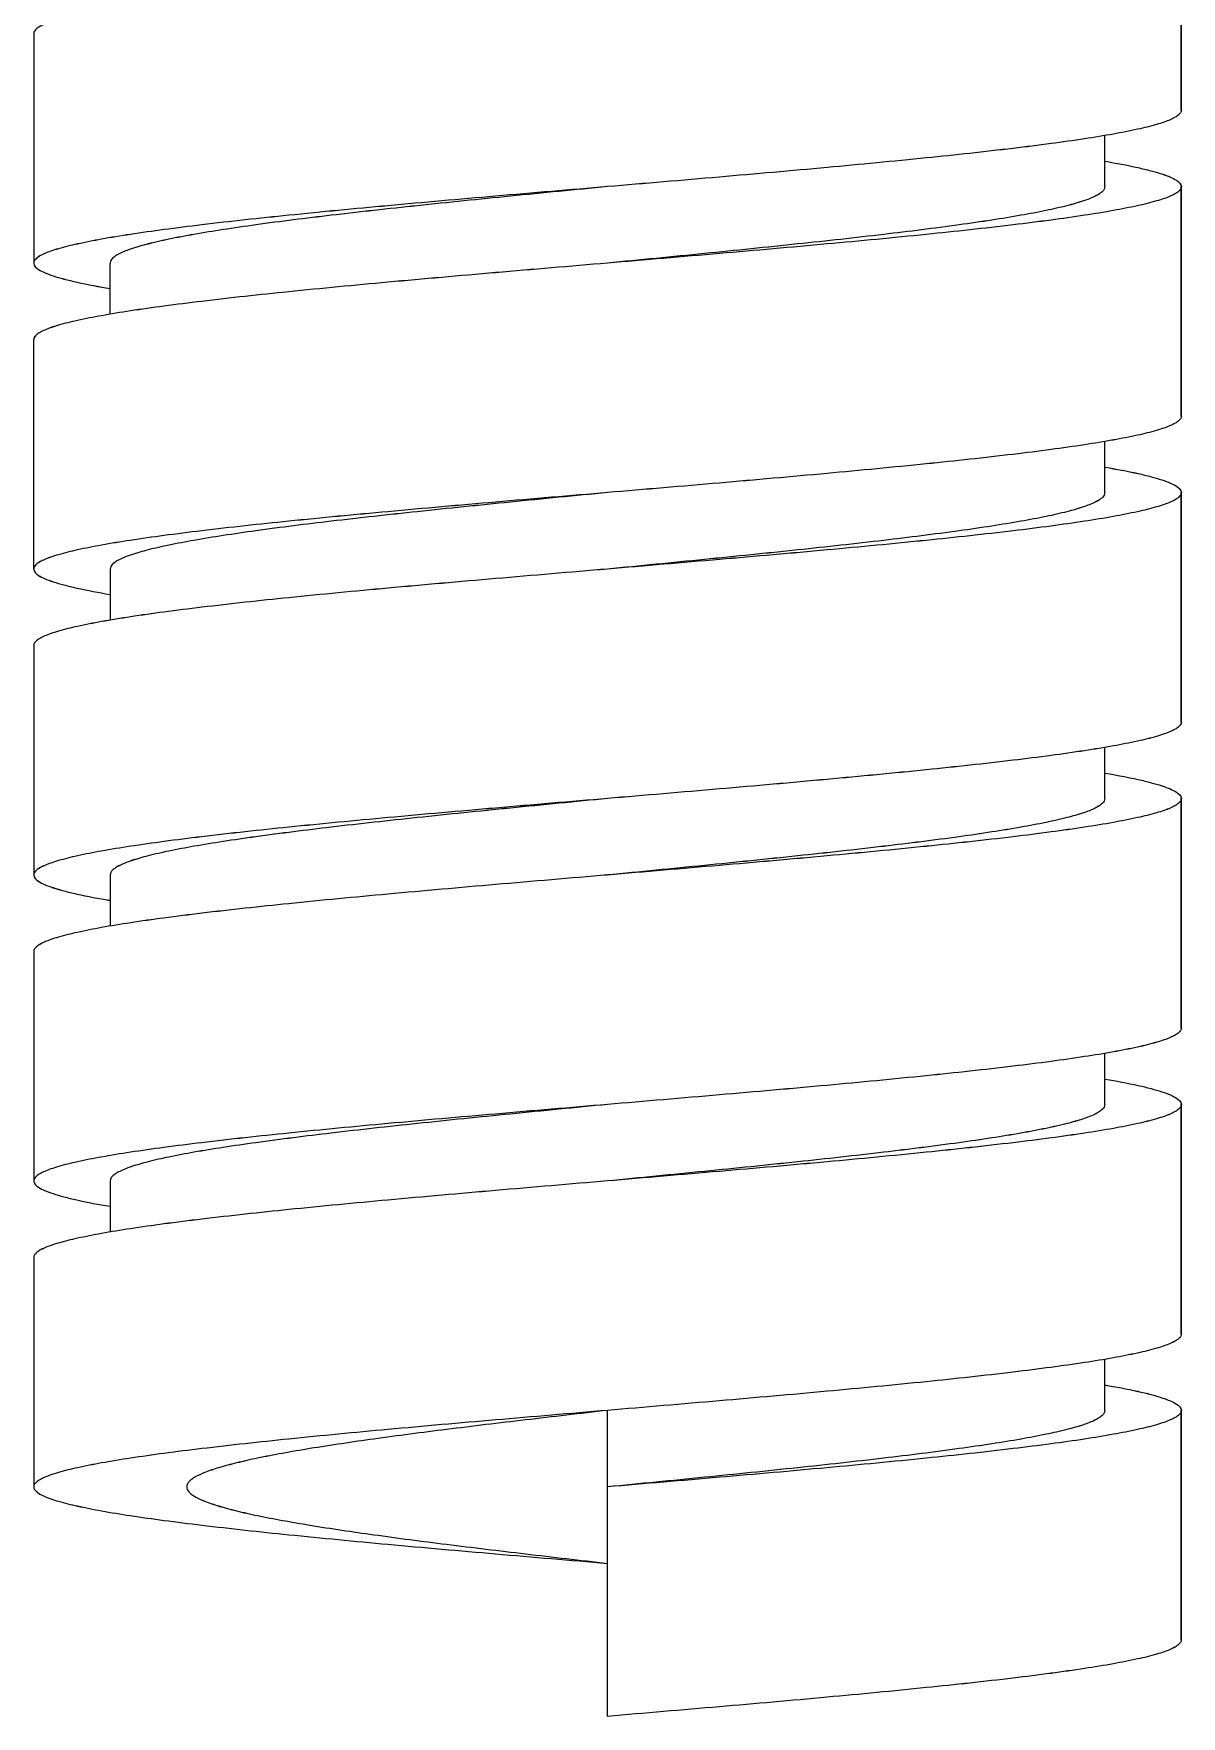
# Model space of a CAD drawing. Header units: millimetres. Extents: x 1236 to 1656, y -100 to 494.
# Drawn here: x 1563.463 to 1566.463, y 122.88 to 127.281 of the extents above; entities that cross this region are included whole.
import ezdxf

# ---------------------------------------------------------------- set-up
doc = ezdxf.new("R2010")
doc.units = ezdxf.units.MM
doc.header["$LTSCALE"] = 0.1

msp = doc.modelspace()

# ---------------------------------------------------------------- linework, layer by layer
for p, q in [((1566.4628, 127.0805), (1566.4628, 127.6805)), ((1566.4629, 127.0805), (1566.4629, 127.6805)), ((1563.4628, 127.2805), (1563.4628, 126.6805)), ((1563.4628, 127.2805), (1563.4628, 126.6804)), ((1566.2628, 126.8805), (1566.2628, 127.0142)), ((1566.2629, 126.8805), (1566.2629, 127.0142)), ((1566.4628, 126.2804), (1566.4628, 126.8805)), ((1566.4629, 126.2805), (1566.4629, 126.8805)), ((1563.6628, 126.5468), (1563.6628, 126.6805)), ((1563.6628, 126.5468), (1563.6628, 126.6804)), ((1563.4628, 125.8805), (1563.4628, 126.4805)), ((1563.4628, 125.8804), (1563.4628, 126.4804)), ((1566.2628, 126.0804), (1566.2628, 126.2141)), ((1566.2629, 126.0805), (1566.2629, 126.2142)), ((1566.4628, 125.4804), (1566.4628, 126.0804)), ((1566.4629, 125.4805), (1566.4629, 126.0805)), ((1563.6628, 125.8805), (1563.6628, 125.7469)), ((1563.6628, 125.8804), (1563.6628, 125.7469)), ((1563.4628, 125.6805), (1563.4628, 125.0805)), ((1563.4628, 125.6804), (1563.4628, 125.0804)), ((1566.2628, 125.2804), (1566.2628, 125.414)), ((1566.2629, 125.2805), (1566.2629, 125.414)), ((1566.4628, 124.6804), (1566.4628, 125.2804)), ((1566.4629, 124.6804), (1566.4629, 125.2805)), ((1563.6628, 125.0805), (1563.6628, 124.9469)), ((1563.6628, 125.0804), (1563.6628, 124.9468)), ((1563.4628, 124.8804), (1563.4628, 124.2804)), ((1563.4628, 124.8804), (1563.4628, 124.2804)), ((1566.2628, 124.4804), (1566.2628, 124.614)), ((1566.2629, 124.4804), (1566.2629, 124.614)), ((1566.4628, 123.8804), (1566.4628, 124.4804)), ((1566.4629, 123.8804), (1566.4629, 124.4804)), ((1563.6628, 124.2804), (1563.6628, 124.1467)), ((1563.6628, 124.2804), (1563.6628, 124.1467)), ((1563.4628, 124.0804), (1563.4628, 123.4804)), ((1563.4628, 124.0804), (1563.4628, 123.4804)), ((1566.2628, 123.6804), (1566.2628, 123.8141)), ((1566.2629, 123.6804), (1566.2629, 123.8141)), ((1564.9628, 122.8804), (1564.9628, 123.6804)), ((1564.9628, 122.8804), (1564.9628, 123.6804)), ((1566.4628, 123.0804), (1566.4628, 123.6804)), ((1566.4629, 123.0804), (1566.4629, 123.6804))]:
    msp.add_line(p, q)
for points, knots in [([(1564.9628, 127.4805), (1564.8653, 127.4722), (1564.6739, 127.4559), (1564.396, 127.4315), (1564.14, 127.407), (1563.9448, 127.386), (1563.8069, 127.3687), (1563.7194, 127.3563), (1563.644, 127.3441), (1563.5811, 127.3318), (1563.5371, 127.3211), (1563.5087, 127.3122), (1563.4925, 127.3061), (1563.4797, 127.2999), (1563.4689, 127.2929), (1563.4628, 127.2853), (1563.4628, 127.2805)], [0, 0, 0, 0, 0.192844, 0.378332, 0.549397, 0.699544, 0.764971, 0.823127, 0.873492, 0.915622, 0.949204, 0.962733, 0.974091, 0.98332, 0.990522, 1, 1, 1, 1]), ([(1566.4629, 127.0805), (1566.4629, 127.0757), (1566.4568, 127.068), (1566.4459, 127.0611), (1566.4331, 127.0548), (1566.4169, 127.0487), (1566.3886, 127.0398), (1566.3445, 127.0291), (1566.2817, 127.0169), (1566.2062, 127.0046), (1566.1188, 126.9923), (1565.9809, 126.975), (1565.7857, 126.9539), (1565.5296, 126.9295), (1565.2518, 126.905), (1565.0604, 126.8888), (1564.9628, 126.8805)], [0, 0, 0, 0, 0.009478, 0.01668, 0.025909, 0.037267, 0.050796, 0.084378, 0.126508, 0.176873, 0.235029, 0.300456, 0.450603, 0.621668, 0.807156, 1, 1, 1, 1]), ([(1566.4628, 127.0805), (1566.4628, 127.0756), (1566.4567, 127.068), (1566.4459, 127.061), (1566.4331, 127.0548), (1566.4169, 127.0487), (1566.3886, 127.0398), (1566.3445, 127.0291), (1566.2817, 127.0169), (1566.2062, 127.0046), (1566.1187, 126.9922), (1565.9808, 126.9749), (1565.7857, 126.9539), (1565.5296, 126.9295), (1565.2517, 126.905), (1565.0604, 126.8887), (1564.9628, 126.8805)], [0, 0, 0, 0, 0.009478, 0.01668, 0.025909, 0.037267, 0.050796, 0.084378, 0.126508, 0.176873, 0.235029, 0.300456, 0.450603, 0.621668, 0.807156, 1, 1, 1, 1]), ([(1566.2634, 126.9469), (1566.2922, 126.942), (1566.3326, 126.9345), (1566.3821, 126.9227), (1566.4103, 126.9146), (1566.4329, 126.9064), (1566.4508, 126.8977), (1566.4629, 126.8875), (1566.4629, 126.8805)], [0, 0, 0, 0, 0.408087, 0.572348, 0.709434, 0.819349, 0.902665, 1, 1, 1, 1]), ([(1566.2634, 126.9469), (1566.2922, 126.942), (1566.3325, 126.9345), (1566.382, 126.9227), (1566.4103, 126.9146), (1566.4328, 126.9063), (1566.4508, 126.8977), (1566.4628, 126.8874), (1566.4628, 126.8805)], [0, 0, 0, 0, 0.408087, 0.572348, 0.709434, 0.819349, 0.902665, 1, 1, 1, 1]), ([(1564.9628, 126.8805), (1564.8653, 126.8722), (1564.6739, 126.856), (1564.3961, 126.8315), (1564.14, 126.8071), (1563.9448, 126.786), (1563.8069, 126.7687), (1563.7195, 126.7564), (1563.644, 126.7441), (1563.5811, 126.7318), (1563.5371, 126.7212), (1563.5087, 126.7123), (1563.4926, 126.7062), (1563.4798, 126.6999), (1563.4689, 126.693), (1563.4628, 126.6853), (1563.4628, 126.6805)], [0, 0, 0, 0, 0.192844, 0.378332, 0.549397, 0.699544, 0.764971, 0.823127, 0.873492, 0.915622, 0.949204, 0.962733, 0.974091, 0.98332, 0.990522, 1, 1, 1, 1]), ([(1564.9628, 126.8805), (1564.8653, 126.8722), (1564.6739, 126.8559), (1564.396, 126.8314), (1564.14, 126.807), (1563.9448, 126.786), (1563.8069, 126.7687), (1563.7194, 126.7563), (1563.644, 126.744), (1563.5811, 126.7318), (1563.5371, 126.7211), (1563.5087, 126.7122), (1563.4925, 126.7061), (1563.4797, 126.6999), (1563.4689, 126.6929), (1563.4628, 126.6853), (1563.4628, 126.6804)], [0, 0, 0, 0, 0.192844, 0.378332, 0.549397, 0.699544, 0.764971, 0.823127, 0.873492, 0.915622, 0.949204, 0.962733, 0.974091, 0.98332, 0.990522, 1, 1, 1, 1]), ([(1564.9628, 126.8805), (1564.8783, 126.8722), (1564.7124, 126.856), (1564.4716, 126.8315), (1564.2497, 126.8071), (1564.0805, 126.786), (1563.961, 126.7687), (1563.8852, 126.7564), (1563.8198, 126.7441), (1563.7653, 126.7319), (1563.7222, 126.7197), (1563.6938, 126.7091), (1563.6774, 126.6999), (1563.6678, 126.6927), (1563.6628, 126.6851), (1563.6628, 126.6805)], [0, 0, 0, 0, 0.192224, 0.377134, 0.547705, 0.697487, 0.762792, 0.820887, 0.871246, 0.913457, 0.947216, 0.97243, 0.981912, 0.989458, 1, 1, 1, 1]), ([(1564.9628, 126.8805), (1564.8783, 126.8722), (1564.7124, 126.8559), (1564.4716, 126.8314), (1564.2496, 126.807), (1564.0805, 126.786), (1563.961, 126.7687), (1563.8852, 126.7563), (1563.8197, 126.744), (1563.7652, 126.7318), (1563.7222, 126.7197), (1563.6938, 126.709), (1563.6774, 126.6998), (1563.6678, 126.6927), (1563.6628, 126.6851), (1563.6628, 126.6804)], [0, 0, 0, 0, 0.192224, 0.377134, 0.547705, 0.697487, 0.762792, 0.820887, 0.871246, 0.913457, 0.947216, 0.97243, 0.981912, 0.989458, 1, 1, 1, 1]), ([(1566.2629, 126.8805), (1566.2629, 126.8758), (1566.2579, 126.8683), (1566.2482, 126.8611), (1566.2319, 126.8519), (1566.2035, 126.8413), (1566.1604, 126.8291), (1566.1059, 126.8169), (1566.0405, 126.8046), (1565.9647, 126.7923), (1565.8452, 126.775), (1565.676, 126.7539), (1565.4541, 126.7295), (1565.2133, 126.705), (1565.0474, 126.6888), (1564.9628, 126.6805)], [0, 0, 0, 0, 0.010543, 0.01809, 0.027574, 0.052782, 0.086546, 0.128752, 0.179116, 0.237206, 0.302515, 0.452296, 0.622867, 0.807776, 1, 1, 1, 1]), ([(1566.4629, 126.8805), (1566.4629, 126.8757), (1566.4568, 126.868), (1566.4459, 126.8611), (1566.4331, 126.8548), (1566.4169, 126.8487), (1566.3886, 126.8398), (1566.3445, 126.8291), (1566.2817, 126.8169), (1566.2062, 126.8046), (1566.1188, 126.7923), (1565.9809, 126.775), (1565.7857, 126.7539), (1565.5296, 126.7295), (1565.2518, 126.705), (1565.0604, 126.6888), (1564.9628, 126.6805)], [0, 0, 0, 0, 0.00948, 0.016681, 0.025907, 0.037266, 0.050798, 0.084376, 0.12651, 0.17687, 0.235031, 0.300454, 0.450603, 0.621668, 0.807156, 1, 1, 1, 1]), ([(1566.2628, 126.8805), (1566.2628, 126.8758), (1566.2579, 126.8682), (1566.2482, 126.8611), (1566.2318, 126.8519), (1566.2034, 126.8412), (1566.1604, 126.8291), (1566.1059, 126.8169), (1566.0404, 126.8046), (1565.9646, 126.7922), (1565.8451, 126.7749), (1565.676, 126.7539), (1565.454, 126.7295), (1565.2132, 126.705), (1565.0474, 126.6887), (1564.9628, 126.6804)], [0, 0, 0, 0, 0.010543, 0.01809, 0.027574, 0.052782, 0.086546, 0.128752, 0.179116, 0.237206, 0.302515, 0.452296, 0.622867, 0.807776, 1, 1, 1, 1]), ([(1566.4628, 126.8805), (1566.4628, 126.8756), (1566.4567, 126.868), (1566.4459, 126.861), (1566.4331, 126.8548), (1566.4169, 126.8487), (1566.3886, 126.8398), (1566.3445, 126.8291), (1566.2817, 126.8169), (1566.2062, 126.8046), (1566.1187, 126.7922), (1565.9808, 126.7749), (1565.7857, 126.7539), (1565.5296, 126.7295), (1565.2517, 126.705), (1565.0604, 126.6887), (1564.9628, 126.6804)], [0, 0, 0, 0, 0.00948, 0.016681, 0.025907, 0.037266, 0.050798, 0.084376, 0.12651, 0.17687, 0.235031, 0.300454, 0.450603, 0.621668, 0.807156, 1, 1, 1, 1]), ([(1563.4628, 126.6805), (1563.4628, 126.6735), (1563.4749, 126.6633), (1563.4928, 126.6546), (1563.5154, 126.6463), (1563.5437, 126.6383), (1563.5932, 126.6264), (1563.6335, 126.619), (1563.6624, 126.6141)], [0, 0, 0, 0, 0.097323, 0.180629, 0.290525, 0.427645, 0.591889, 1, 1, 1, 1]), ([(1564.9628, 126.6805), (1564.8653, 126.6722), (1564.6739, 126.656), (1564.3961, 126.6315), (1564.14, 126.6071), (1563.9448, 126.586), (1563.8069, 126.5687), (1563.7195, 126.5564), (1563.644, 126.5441), (1563.5811, 126.5318), (1563.5371, 126.5212), (1563.5087, 126.5123), (1563.4926, 126.5061), (1563.4798, 126.4999), (1563.4689, 126.493), (1563.4628, 126.4853), (1563.4628, 126.4805)], [0, 0, 0, 0, 0.192844, 0.378331, 0.549397, 0.699545, 0.76497, 0.823129, 0.873491, 0.915624, 0.949202, 0.962733, 0.974094, 0.983321, 0.990522, 1, 1, 1, 1]), ([(1563.4628, 126.6804), (1563.4628, 126.6735), (1563.4748, 126.6632), (1563.4928, 126.6546), (1563.5154, 126.6463), (1563.5436, 126.6382), (1563.5932, 126.6264), (1563.6335, 126.6189), (1563.6624, 126.614)], [0, 0, 0, 0, 0.097323, 0.180629, 0.290525, 0.427645, 0.591889, 1, 1, 1, 1]), ([(1564.9628, 126.6804), (1564.8653, 126.6722), (1564.6739, 126.6559), (1564.396, 126.6314), (1564.14, 126.607), (1563.9448, 126.586), (1563.8069, 126.5687), (1563.7194, 126.5563), (1563.644, 126.544), (1563.5811, 126.5318), (1563.5371, 126.5211), (1563.5087, 126.5122), (1563.4925, 126.5061), (1563.4797, 126.4999), (1563.4689, 126.4929), (1563.4628, 126.4853), (1563.4628, 126.4804)], [0, 0, 0, 0, 0.192844, 0.378331, 0.549397, 0.699545, 0.76497, 0.823129, 0.873491, 0.915624, 0.949202, 0.962733, 0.974094, 0.983321, 0.990522, 1, 1, 1, 1]), ([(1566.4629, 126.2805), (1566.4629, 126.2757), (1566.4568, 126.268), (1566.4459, 126.261), (1566.4331, 126.2548), (1566.4169, 126.2487), (1566.3886, 126.2398), (1566.3445, 126.2291), (1566.2817, 126.2169), (1566.2062, 126.2046), (1566.1188, 126.1922), (1565.9809, 126.1749), (1565.7857, 126.1539), (1565.5296, 126.1295), (1565.2518, 126.105), (1565.0604, 126.0888), (1564.9628, 126.0805)], [0, 0, 0, 0, 0.00948, 0.016681, 0.025907, 0.037266, 0.050798, 0.084376, 0.12651, 0.17687, 0.235031, 0.300454, 0.450603, 0.621668, 0.807156, 1, 1, 1, 1]), ([(1566.4628, 126.2804), (1566.4628, 126.2756), (1566.4567, 126.268), (1566.4459, 126.261), (1566.4331, 126.2548), (1566.4169, 126.2487), (1566.3886, 126.2398), (1566.3445, 126.2291), (1566.2817, 126.2168), (1566.2062, 126.2046), (1566.1187, 126.1922), (1565.9808, 126.1749), (1565.7857, 126.1539), (1565.5296, 126.1294), (1565.2517, 126.105), (1565.0604, 126.0887), (1564.9628, 126.0804)], [0, 0, 0, 0, 0.00948, 0.016681, 0.025907, 0.037266, 0.050798, 0.084376, 0.12651, 0.17687, 0.235031, 0.300454, 0.450603, 0.621668, 0.807156, 1, 1, 1, 1]), ([(1566.264, 126.1468), (1566.2928, 126.1419), (1566.333, 126.1344), (1566.3823, 126.1226), (1566.4105, 126.1146), (1566.433, 126.1063), (1566.4509, 126.0977), (1566.4629, 126.0874), (1566.4629, 126.0805)], [0, 0, 0, 0, 0.40807, 0.57228, 0.709377, 0.819286, 0.902585, 1, 1, 1, 1]), ([(1566.264, 126.1467), (1566.2927, 126.1418), (1566.3329, 126.1344), (1566.3823, 126.1226), (1566.4104, 126.1145), (1566.4329, 126.1063), (1566.4508, 126.0976), (1566.4628, 126.0874), (1566.4628, 126.0804)], [0, 0, 0, 0, 0.40807, 0.57228, 0.709377, 0.819286, 0.902585, 1, 1, 1, 1]), ([(1564.9628, 126.0805), (1564.8653, 126.0722), (1564.6739, 126.0559), (1564.3961, 126.0315), (1564.14, 126.0071), (1563.9448, 125.986), (1563.8069, 125.9687), (1563.7195, 125.9564), (1563.644, 125.9441), (1563.5811, 125.9318), (1563.5371, 125.9211), (1563.5087, 125.9123), (1563.4926, 125.9061), (1563.4798, 125.8999), (1563.4689, 125.8929), (1563.4628, 125.8853), (1563.4628, 125.8805)], [0, 0, 0, 0, 0.192844, 0.378331, 0.549397, 0.699545, 0.76497, 0.823129, 0.873491, 0.915624, 0.949202, 0.962733, 0.974094, 0.983321, 0.990522, 1, 1, 1, 1]), ([(1564.9628, 126.0804), (1564.8653, 126.0722), (1564.6739, 126.0559), (1564.396, 126.0314), (1564.14, 126.007), (1563.9448, 125.986), (1563.8069, 125.9687), (1563.7194, 125.9563), (1563.644, 125.944), (1563.5811, 125.9318), (1563.5371, 125.9211), (1563.5087, 125.9122), (1563.4925, 125.9061), (1563.4797, 125.8999), (1563.4689, 125.8929), (1563.4628, 125.8852), (1563.4628, 125.8804)], [0, 0, 0, 0, 0.192844, 0.378331, 0.549397, 0.699545, 0.76497, 0.823129, 0.873491, 0.915624, 0.949202, 0.962733, 0.974094, 0.983321, 0.990522, 1, 1, 1, 1]), ([(1564.9628, 126.0805), (1564.8783, 126.0722), (1564.7124, 126.0559), (1564.4716, 126.0315), (1564.2497, 126.007), (1564.0805, 125.986), (1563.961, 125.9687), (1563.8852, 125.9564), (1563.8198, 125.944), (1563.7653, 125.9318), (1563.7222, 125.9197), (1563.6938, 125.909), (1563.6774, 125.8999), (1563.6678, 125.8927), (1563.6628, 125.8851), (1563.6628, 125.8805)], [0, 0, 0, 0, 0.192224, 0.377134, 0.547705, 0.697487, 0.762791, 0.820886, 0.871245, 0.913457, 0.947215, 0.972428, 0.981909, 0.989454, 1, 1, 1, 1]), ([(1564.9628, 126.0804), (1564.8783, 126.0722), (1564.7124, 126.0559), (1564.4716, 126.0314), (1564.2496, 126.007), (1564.0805, 125.986), (1563.961, 125.9687), (1563.8852, 125.9563), (1563.8197, 125.944), (1563.7652, 125.9318), (1563.7222, 125.9196), (1563.6938, 125.909), (1563.6774, 125.8998), (1563.6678, 125.8926), (1563.6628, 125.8851), (1563.6628, 125.8804)], [0, 0, 0, 0, 0.192224, 0.377134, 0.547705, 0.697487, 0.762791, 0.820886, 0.871245, 0.913457, 0.947215, 0.972428, 0.981909, 0.989454, 1, 1, 1, 1]), ([(1566.4629, 126.0805), (1566.4629, 126.0757), (1566.4568, 126.068), (1566.4459, 126.061), (1566.4331, 126.0548), (1566.4169, 126.0487), (1566.3886, 126.0398), (1566.3445, 126.0291), (1566.2817, 126.0169), (1566.2062, 126.0046), (1566.1188, 125.9922), (1565.9809, 125.9749), (1565.7857, 125.9539), (1565.5296, 125.9295), (1565.2518, 125.905), (1565.0604, 125.8887), (1564.9628, 125.8805)], [0, 0, 0, 0, 0.009479, 0.016679, 0.025908, 0.037268, 0.050797, 0.084378, 0.126508, 0.176873, 0.235029, 0.300456, 0.450604, 0.621669, 0.807156, 1, 1, 1, 1]), ([(1566.2629, 126.0805), (1566.2629, 126.0758), (1566.2579, 126.0683), (1566.2482, 126.0611), (1566.2319, 126.0519), (1566.2035, 126.0413), (1566.1604, 126.0291), (1566.1059, 126.0169), (1566.0405, 126.0046), (1565.9647, 125.9922), (1565.8452, 125.9749), (1565.676, 125.9539), (1565.4541, 125.9295), (1565.2133, 125.905), (1565.0474, 125.8887), (1564.9628, 125.8805)], [0, 0, 0, 0, 0.010543, 0.01809, 0.027574, 0.052782, 0.086546, 0.128752, 0.179116, 0.237206, 0.302514, 0.452296, 0.622866, 0.807776, 1, 1, 1, 1]), ([(1566.4628, 126.0804), (1566.4628, 126.0756), (1566.4567, 126.068), (1566.4459, 126.061), (1566.4331, 126.0548), (1566.4169, 126.0487), (1566.3886, 126.0398), (1566.3445, 126.0291), (1566.2817, 126.0168), (1566.2062, 126.0046), (1566.1187, 125.9922), (1565.9808, 125.9749), (1565.7857, 125.9539), (1565.5296, 125.9294), (1565.2517, 125.905), (1565.0604, 125.8887), (1564.9628, 125.8804)], [0, 0, 0, 0, 0.009479, 0.016679, 0.025908, 0.037268, 0.050797, 0.084378, 0.126508, 0.176873, 0.235029, 0.300456, 0.450604, 0.621669, 0.807156, 1, 1, 1, 1]), ([(1566.2628, 126.0804), (1566.2628, 126.0758), (1566.2579, 126.0682), (1566.2482, 126.061), (1566.2318, 126.0519), (1566.2034, 126.0412), (1566.1604, 126.0291), (1566.1059, 126.0169), (1566.0404, 126.0046), (1565.9646, 125.9922), (1565.8451, 125.9749), (1565.676, 125.9539), (1565.454, 125.9294), (1565.2132, 125.905), (1565.0474, 125.8887), (1564.9628, 125.8804)], [0, 0, 0, 0, 0.010543, 0.01809, 0.027574, 0.052782, 0.086546, 0.128752, 0.179116, 0.237206, 0.302514, 0.452296, 0.622866, 0.807776, 1, 1, 1, 1]), ([(1563.4628, 125.8805), (1563.4628, 125.8735), (1563.4748, 125.8633), (1563.4927, 125.8546), (1563.5152, 125.8464), (1563.5434, 125.8383), (1563.5927, 125.8265), (1563.6329, 125.8191), (1563.6617, 125.8142)], [0, 0, 0, 0, 0.097404, 0.180715, 0.290637, 0.427717, 0.591939, 1, 1, 1, 1]), ([(1564.9628, 125.8805), (1564.8653, 125.8722), (1564.6739, 125.8559), (1564.3961, 125.8315), (1564.14, 125.807), (1563.9448, 125.786), (1563.8069, 125.7687), (1563.7195, 125.7563), (1563.644, 125.7441), (1563.5811, 125.7318), (1563.5371, 125.7211), (1563.5087, 125.7122), (1563.4926, 125.7061), (1563.4798, 125.6999), (1563.4689, 125.693), (1563.4628, 125.6853), (1563.4628, 125.6805)], [0, 0, 0, 0, 0.192844, 0.378332, 0.549398, 0.699546, 0.76497, 0.823129, 0.873491, 0.915623, 0.949204, 0.962735, 0.974092, 0.983319, 0.990522, 1, 1, 1, 1]), ([(1563.4628, 125.8804), (1563.4628, 125.8735), (1563.4748, 125.8632), (1563.4927, 125.8546), (1563.5152, 125.8463), (1563.5433, 125.8383), (1563.5927, 125.8265), (1563.6329, 125.819), (1563.6616, 125.8141)], [0, 0, 0, 0, 0.097404, 0.180715, 0.290637, 0.427717, 0.591939, 1, 1, 1, 1]), ([(1564.9628, 125.8804), (1564.8653, 125.8722), (1564.6739, 125.8559), (1564.396, 125.8314), (1564.14, 125.807), (1563.9448, 125.786), (1563.8069, 125.7687), (1563.7194, 125.7563), (1563.644, 125.744), (1563.5811, 125.7318), (1563.5371, 125.7211), (1563.5087, 125.7122), (1563.4925, 125.7061), (1563.4797, 125.6999), (1563.4689, 125.6929), (1563.4628, 125.6852), (1563.4628, 125.6804)], [0, 0, 0, 0, 0.192844, 0.378332, 0.549398, 0.699546, 0.76497, 0.823129, 0.873491, 0.915623, 0.949204, 0.962735, 0.974092, 0.983319, 0.990522, 1, 1, 1, 1]), ([(1566.4629, 125.4805), (1566.4629, 125.4756), (1566.4568, 125.468), (1566.4459, 125.461), (1566.4331, 125.4548), (1566.4169, 125.4487), (1566.3886, 125.4398), (1566.3445, 125.4291), (1566.2817, 125.4169), (1566.2062, 125.4046), (1566.1188, 125.3922), (1565.9809, 125.3749), (1565.7857, 125.3539), (1565.5296, 125.3295), (1565.2518, 125.305), (1565.0604, 125.2887), (1564.9628, 125.2805)], [0, 0, 0, 0, 0.009479, 0.016679, 0.025908, 0.037268, 0.050797, 0.084378, 0.126508, 0.176873, 0.235029, 0.300456, 0.450604, 0.621669, 0.807156, 1, 1, 1, 1]), ([(1566.4628, 125.4804), (1566.4628, 125.4756), (1566.4567, 125.4679), (1566.4459, 125.461), (1566.4331, 125.4548), (1566.4169, 125.4486), (1566.3886, 125.4397), (1566.3445, 125.4291), (1566.2817, 125.4168), (1566.2062, 125.4045), (1566.1187, 125.3922), (1565.9808, 125.3749), (1565.7857, 125.3538), (1565.5296, 125.3294), (1565.2517, 125.3049), (1565.0604, 125.2887), (1564.9628, 125.2804)], [0, 0, 0, 0, 0.009479, 0.016679, 0.025908, 0.037268, 0.050797, 0.084378, 0.126508, 0.176873, 0.235029, 0.300456, 0.450604, 0.621669, 0.807156, 1, 1, 1, 1]), ([(1566.2642, 125.3467), (1566.2929, 125.3418), (1566.3331, 125.3344), (1566.3824, 125.3226), (1566.4105, 125.3145), (1566.433, 125.3063), (1566.4509, 125.2976), (1566.4629, 125.2874), (1566.4629, 125.2805)], [0, 0, 0, 0, 0.408036, 0.57227, 0.709354, 0.819245, 0.902576, 1, 1, 1, 1]), ([(1566.2642, 125.3467), (1566.2929, 125.3418), (1566.3331, 125.3343), (1566.3824, 125.3226), (1566.4105, 125.3145), (1566.4329, 125.3062), (1566.4508, 125.2976), (1566.4628, 125.2874), (1566.4628, 125.2804)], [0, 0, 0, 0, 0.408036, 0.57227, 0.709354, 0.819245, 0.902576, 1, 1, 1, 1]), ([(1564.9628, 125.2805), (1564.8653, 125.2722), (1564.6739, 125.2559), (1564.3961, 125.2314), (1564.14, 125.207), (1563.9448, 125.186), (1563.8069, 125.1687), (1563.7195, 125.1563), (1563.644, 125.144), (1563.5811, 125.1318), (1563.5371, 125.1211), (1563.5087, 125.1122), (1563.4926, 125.1061), (1563.4798, 125.0999), (1563.4689, 125.0929), (1563.4628, 125.0853), (1563.4628, 125.0805)], [0, 0, 0, 0, 0.192844, 0.378332, 0.549398, 0.699546, 0.76497, 0.823129, 0.873491, 0.915623, 0.949204, 0.962735, 0.974092, 0.983319, 0.990522, 1, 1, 1, 1]), ([(1564.9628, 125.2804), (1564.8653, 125.2721), (1564.6739, 125.2559), (1564.396, 125.2314), (1564.14, 125.207), (1563.9448, 125.1859), (1563.8069, 125.1686), (1563.7194, 125.1563), (1563.644, 125.144), (1563.5811, 125.1318), (1563.5371, 125.1211), (1563.5087, 125.1122), (1563.4925, 125.1061), (1563.4797, 125.0998), (1563.4689, 125.0929), (1563.4628, 125.0852), (1563.4628, 125.0804)], [0, 0, 0, 0, 0.192844, 0.378332, 0.549398, 0.699546, 0.76497, 0.823129, 0.873491, 0.915623, 0.949204, 0.962735, 0.974092, 0.983319, 0.990522, 1, 1, 1, 1]), ([(1564.9628, 125.2805), (1564.8783, 125.2722), (1564.7124, 125.2559), (1564.4716, 125.2314), (1564.2497, 125.207), (1564.0805, 125.186), (1563.961, 125.1687), (1563.8852, 125.1563), (1563.8198, 125.144), (1563.7653, 125.1318), (1563.7222, 125.1197), (1563.6938, 125.109), (1563.6774, 125.0999), (1563.6678, 125.0927), (1563.6628, 125.0851), (1563.6628, 125.0805)], [0, 0, 0, 0, 0.192224, 0.377134, 0.547705, 0.697487, 0.762791, 0.820887, 0.871245, 0.913457, 0.947215, 0.972428, 0.981909, 0.989454, 1, 1, 1, 1]), ([(1564.9628, 125.2804), (1564.8783, 125.2721), (1564.7124, 125.2559), (1564.4716, 125.2314), (1564.2496, 125.207), (1564.0805, 125.1859), (1563.961, 125.1686), (1563.8852, 125.1563), (1563.8197, 125.144), (1563.7652, 125.1318), (1563.7222, 125.1196), (1563.6938, 125.109), (1563.6774, 125.0998), (1563.6678, 125.0926), (1563.6628, 125.0851), (1563.6628, 125.0804)], [0, 0, 0, 0, 0.192224, 0.377134, 0.547705, 0.697487, 0.762791, 0.820887, 0.871245, 0.913457, 0.947215, 0.972428, 0.981909, 0.989454, 1, 1, 1, 1]), ([(1566.4629, 125.2805), (1566.4629, 125.2756), (1566.4568, 125.268), (1566.4459, 125.261), (1566.4331, 125.2548), (1566.4169, 125.2487), (1566.3886, 125.2398), (1566.3445, 125.2291), (1566.2817, 125.2169), (1566.2062, 125.2046), (1566.1188, 125.1922), (1565.9809, 125.1749), (1565.7857, 125.1539), (1565.5296, 125.1295), (1565.2518, 125.105), (1565.0604, 125.0887), (1564.9628, 125.0805)], [0, 0, 0, 0, 0.009478, 0.016681, 0.025908, 0.037265, 0.050796, 0.084377, 0.126509, 0.176871, 0.23503, 0.300454, 0.450602, 0.621668, 0.807156, 1, 1, 1, 1]), ([(1566.2629, 125.2805), (1566.2629, 125.2758), (1566.2579, 125.2682), (1566.2482, 125.2611), (1566.2319, 125.2519), (1566.2035, 125.2412), (1566.1604, 125.2291), (1566.1059, 125.2169), (1566.0405, 125.2046), (1565.9647, 125.1922), (1565.8452, 125.1749), (1565.676, 125.1539), (1565.4541, 125.1295), (1565.2133, 125.105), (1565.0474, 125.0887), (1564.9628, 125.0805)], [0, 0, 0, 0, 0.010544, 0.018091, 0.027574, 0.052782, 0.086545, 0.128753, 0.179115, 0.237207, 0.302514, 0.452296, 0.622866, 0.807776, 1, 1, 1, 1]), ([(1566.4628, 125.2804), (1566.4628, 125.2756), (1566.4567, 125.2679), (1566.4459, 125.261), (1566.4331, 125.2548), (1566.4169, 125.2486), (1566.3886, 125.2397), (1566.3445, 125.2291), (1566.2817, 125.2168), (1566.2062, 125.2045), (1566.1187, 125.1922), (1565.9808, 125.1749), (1565.7857, 125.1538), (1565.5296, 125.1294), (1565.2517, 125.1049), (1565.0604, 125.0887), (1564.9628, 125.0804)], [0, 0, 0, 0, 0.009478, 0.016681, 0.025908, 0.037265, 0.050796, 0.084377, 0.126509, 0.176871, 0.23503, 0.300454, 0.450602, 0.621668, 0.807156, 1, 1, 1, 1]), ([(1566.2628, 125.2804), (1566.2628, 125.2758), (1566.2579, 125.2682), (1566.2482, 125.261), (1566.2318, 125.2518), (1566.2034, 125.2412), (1566.1604, 125.2291), (1566.1059, 125.2168), (1566.0404, 125.2045), (1565.9646, 125.1922), (1565.8451, 125.1749), (1565.676, 125.1538), (1565.454, 125.1294), (1565.2132, 125.1049), (1565.0474, 125.0887), (1564.9628, 125.0804)], [0, 0, 0, 0, 0.010544, 0.018091, 0.027574, 0.052782, 0.086545, 0.128753, 0.179115, 0.237207, 0.302514, 0.452296, 0.622866, 0.807776, 1, 1, 1, 1]), ([(1563.4628, 125.0805), (1563.4628, 125.0735), (1563.4748, 125.0633), (1563.4927, 125.0546), (1563.5152, 125.0464), (1563.5433, 125.0383), (1563.5926, 125.0265), (1563.6327, 125.0191), (1563.6615, 125.0142)], [0, 0, 0, 0, 0.097424, 0.180755, 0.290646, 0.42773, 0.591964, 1, 1, 1, 1]), ([(1564.9628, 125.0805), (1564.8653, 125.0722), (1564.6739, 125.0559), (1564.3961, 125.0314), (1564.14, 125.007), (1563.9448, 124.986), (1563.8069, 124.9687), (1563.7195, 124.9563), (1563.644, 124.944), (1563.5811, 124.9318), (1563.5371, 124.9211), (1563.5087, 124.9122), (1563.4926, 124.9061), (1563.4798, 124.8999), (1563.4689, 124.8929), (1563.4628, 124.8853), (1563.4628, 124.8804)], [0, 0, 0, 0, 0.192844, 0.378331, 0.549396, 0.699544, 0.764971, 0.823127, 0.873492, 0.915622, 0.949203, 0.962732, 0.974092, 0.983321, 0.990521, 1, 1, 1, 1]), ([(1563.4628, 125.0804), (1563.4628, 125.0735), (1563.4748, 125.0632), (1563.4927, 125.0546), (1563.5151, 125.0463), (1563.5432, 125.0383), (1563.5925, 125.0265), (1563.6327, 125.019), (1563.6614, 125.0141)], [0, 0, 0, 0, 0.097424, 0.180755, 0.290646, 0.42773, 0.591964, 1, 1, 1, 1]), ([(1564.9628, 125.0804), (1564.8653, 125.0721), (1564.6739, 125.0559), (1564.396, 125.0314), (1564.14, 125.007), (1563.9448, 124.9859), (1563.8069, 124.9686), (1563.7194, 124.9563), (1563.644, 124.944), (1563.5811, 124.9318), (1563.5371, 124.9211), (1563.5087, 124.9122), (1563.4925, 124.9061), (1563.4797, 124.8998), (1563.4689, 124.8929), (1563.4628, 124.8852), (1563.4628, 124.8804)], [0, 0, 0, 0, 0.192844, 0.378331, 0.549396, 0.699544, 0.764971, 0.823127, 0.873492, 0.915622, 0.949203, 0.962732, 0.974092, 0.983321, 0.990521, 1, 1, 1, 1]), ([(1566.4629, 124.6804), (1566.4629, 124.6756), (1566.4568, 124.668), (1566.4459, 124.661), (1566.4331, 124.6548), (1566.4169, 124.6487), (1566.3886, 124.6398), (1566.3445, 124.6291), (1566.2817, 124.6168), (1566.2062, 124.6046), (1566.1188, 124.5922), (1565.9809, 124.5749), (1565.7857, 124.5539), (1565.5296, 124.5294), (1565.2518, 124.505), (1565.0604, 124.4887), (1564.9628, 124.4804)], [0, 0, 0, 0, 0.009478, 0.016681, 0.025908, 0.037265, 0.050796, 0.084377, 0.126509, 0.176871, 0.23503, 0.300454, 0.450602, 0.621668, 0.807156, 1, 1, 1, 1]), ([(1566.4628, 124.6804), (1566.4628, 124.6756), (1566.4567, 124.6679), (1566.4459, 124.661), (1566.4331, 124.6547), (1566.4169, 124.6486), (1566.3886, 124.6397), (1566.3445, 124.629), (1566.2817, 124.6168), (1566.2062, 124.6045), (1566.1187, 124.5922), (1565.9808, 124.5749), (1565.7857, 124.5538), (1565.5296, 124.5294), (1565.2517, 124.5049), (1565.0604, 124.4887), (1564.9628, 124.4804)], [0, 0, 0, 0, 0.009478, 0.016681, 0.025908, 0.037265, 0.050796, 0.084377, 0.126509, 0.176871, 0.23503, 0.300454, 0.450602, 0.621668, 0.807156, 1, 1, 1, 1]), ([(1566.264, 124.5467), (1566.2927, 124.5418), (1566.333, 124.5344), (1566.3823, 124.5226), (1566.4105, 124.5145), (1566.433, 124.5063), (1566.4509, 124.4976), (1566.4629, 124.4874), (1566.4629, 124.4804)], [0, 0, 0, 0, 0.40806, 0.572282, 0.709362, 0.819282, 0.902585, 1, 1, 1, 1]), ([(1566.264, 124.5467), (1566.2927, 124.5418), (1566.3329, 124.5344), (1566.3823, 124.5226), (1566.4104, 124.5145), (1566.4329, 124.5062), (1566.4508, 124.4976), (1566.4628, 124.4874), (1566.4628, 124.4804)], [0, 0, 0, 0, 0.40806, 0.572282, 0.709362, 0.819282, 0.902585, 1, 1, 1, 1]), ([(1564.9628, 124.4804), (1564.8653, 124.4722), (1564.6739, 124.4559), (1564.3961, 124.4314), (1564.14, 124.407), (1563.9448, 124.386), (1563.8069, 124.3687), (1563.7195, 124.3563), (1563.644, 124.344), (1563.5811, 124.3318), (1563.5371, 124.3211), (1563.5087, 124.3122), (1563.4926, 124.3061), (1563.4798, 124.2999), (1563.4689, 124.2929), (1563.4628, 124.2852), (1563.4628, 124.2804)], [0, 0, 0, 0, 0.192844, 0.378331, 0.549396, 0.699544, 0.764971, 0.823127, 0.873492, 0.915622, 0.949203, 0.962732, 0.974092, 0.983321, 0.990521, 1, 1, 1, 1]), ([(1564.9628, 124.4804), (1564.8653, 124.4721), (1564.6739, 124.4559), (1564.396, 124.4314), (1564.14, 124.407), (1563.9448, 124.3859), (1563.8069, 124.3686), (1563.7194, 124.3563), (1563.644, 124.344), (1563.5811, 124.3318), (1563.5371, 124.3211), (1563.5087, 124.3122), (1563.4925, 124.3061), (1563.4797, 124.2998), (1563.4689, 124.2929), (1563.4628, 124.2852), (1563.4628, 124.2804)], [0, 0, 0, 0, 0.192844, 0.378331, 0.549396, 0.699544, 0.764971, 0.823127, 0.873492, 0.915622, 0.949203, 0.962732, 0.974092, 0.983321, 0.990521, 1, 1, 1, 1]), ([(1564.9628, 124.4804), (1564.8783, 124.4722), (1564.7124, 124.4559), (1564.4716, 124.4314), (1564.2497, 124.407), (1564.0805, 124.386), (1563.961, 124.3687), (1563.8852, 124.3563), (1563.8198, 124.344), (1563.7653, 124.3318), (1563.7222, 124.3196), (1563.6938, 124.309), (1563.6774, 124.2998), (1563.6678, 124.2926), (1563.6628, 124.2851), (1563.6628, 124.2804)], [0, 0, 0, 0, 0.192224, 0.377134, 0.547705, 0.697487, 0.762792, 0.820886, 0.871245, 0.913456, 0.947216, 0.972428, 0.981909, 0.989455, 1, 1, 1, 1]), ([(1564.9628, 124.4804), (1564.8783, 124.4721), (1564.7124, 124.4559), (1564.4716, 124.4314), (1564.2496, 124.407), (1564.0805, 124.3859), (1563.961, 124.3686), (1563.8852, 124.3563), (1563.8197, 124.344), (1563.7652, 124.3318), (1563.7222, 124.3196), (1563.6938, 124.309), (1563.6774, 124.2998), (1563.6678, 124.2926), (1563.6628, 124.2851), (1563.6628, 124.2804)], [0, 0, 0, 0, 0.192224, 0.377134, 0.547705, 0.697487, 0.762792, 0.820886, 0.871245, 0.913456, 0.947216, 0.972428, 0.981909, 0.989455, 1, 1, 1, 1]), ([(1566.4629, 124.4804), (1566.4629, 124.4756), (1566.4568, 124.468), (1566.4459, 124.461), (1566.4331, 124.4548), (1566.4169, 124.4487), (1566.3886, 124.4398), (1566.3445, 124.4291), (1566.2817, 124.4168), (1566.2062, 124.4046), (1566.1188, 124.3922), (1565.9809, 124.3749), (1565.7857, 124.3539), (1565.5296, 124.3294), (1565.2518, 124.305), (1565.0604, 124.2887), (1564.9628, 124.2804)], [0, 0, 0, 0, 0.009481, 0.01668, 0.025907, 0.037268, 0.050798, 0.084377, 0.12651, 0.176872, 0.23503, 0.300456, 0.450604, 0.621669, 0.807156, 1, 1, 1, 1]), ([(1566.2629, 124.4804), (1566.2629, 124.4758), (1566.2579, 124.4682), (1566.2482, 124.461), (1566.2319, 124.4519), (1566.2035, 124.4412), (1566.1604, 124.4291), (1566.1059, 124.4169), (1566.0405, 124.4046), (1565.9647, 124.3922), (1565.8452, 124.3749), (1565.676, 124.3539), (1565.4541, 124.3294), (1565.2133, 124.305), (1565.0474, 124.2887), (1564.9628, 124.2804)], [0, 0, 0, 0, 0.010544, 0.018091, 0.027573, 0.052783, 0.086545, 0.128753, 0.179115, 0.237207, 0.302513, 0.452295, 0.622866, 0.807776, 1, 1, 1, 1]), ([(1566.4628, 124.4804), (1566.4628, 124.4756), (1566.4567, 124.4679), (1566.4459, 124.461), (1566.4331, 124.4547), (1566.4169, 124.4486), (1566.3886, 124.4397), (1566.3445, 124.429), (1566.2817, 124.4168), (1566.2062, 124.4045), (1566.1187, 124.3922), (1565.9808, 124.3749), (1565.7857, 124.3538), (1565.5296, 124.3294), (1565.2517, 124.3049), (1565.0604, 124.2887), (1564.9628, 124.2804)], [0, 0, 0, 0, 0.009481, 0.01668, 0.025907, 0.037268, 0.050798, 0.084377, 0.12651, 0.176872, 0.23503, 0.300456, 0.450604, 0.621669, 0.807156, 1, 1, 1, 1]), ([(1566.2628, 124.4804), (1566.2628, 124.4757), (1566.2579, 124.4682), (1566.2482, 124.461), (1566.2318, 124.4518), (1566.2034, 124.4412), (1566.1604, 124.429), (1566.1059, 124.4168), (1566.0404, 124.4045), (1565.9646, 124.3922), (1565.8451, 124.3749), (1565.676, 124.3538), (1565.454, 124.3294), (1565.2132, 124.3049), (1565.0474, 124.2887), (1564.9628, 124.2804)], [0, 0, 0, 0, 0.010544, 0.018091, 0.027573, 0.052783, 0.086545, 0.128753, 0.179115, 0.237207, 0.302513, 0.452295, 0.622866, 0.807776, 1, 1, 1, 1]), ([(1563.4628, 124.2804), (1563.4628, 124.2735), (1563.4748, 124.2632), (1563.4927, 124.2546), (1563.5152, 124.2463), (1563.5434, 124.2383), (1563.5927, 124.2265), (1563.6329, 124.219), (1563.6617, 124.2141)], [0, 0, 0, 0, 0.097415, 0.180714, 0.290623, 0.42772, 0.59193, 1, 1, 1, 1]), ([(1564.9628, 124.2804), (1564.8653, 124.2722), (1564.6739, 124.2559), (1564.3961, 124.2314), (1564.14, 124.207), (1563.9448, 124.186), (1563.8069, 124.1687), (1563.7195, 124.1563), (1563.644, 124.144), (1563.5811, 124.1318), (1563.5371, 124.1211), (1563.5087, 124.1122), (1563.4926, 124.1061), (1563.4798, 124.0999), (1563.4689, 124.0929), (1563.4628, 124.0852), (1563.4628, 124.0804)], [0, 0, 0, 0, 0.192844, 0.378332, 0.549397, 0.699546, 0.764969, 0.82313, 0.87349, 0.915624, 0.949202, 0.962734, 0.974093, 0.983319, 0.99052, 1, 1, 1, 1]), ([(1563.4628, 124.2804), (1563.4628, 124.2734), (1563.4748, 124.2632), (1563.4927, 124.2546), (1563.5152, 124.2463), (1563.5433, 124.2382), (1563.5927, 124.2264), (1563.6329, 124.219), (1563.6616, 124.2141)], [0, 0, 0, 0, 0.097415, 0.180714, 0.290623, 0.42772, 0.59193, 1, 1, 1, 1]), ([(1564.9628, 124.2804), (1564.8653, 124.2721), (1564.6739, 124.2559), (1564.396, 124.2314), (1564.14, 124.207), (1563.9448, 124.1859), (1563.8069, 124.1686), (1563.7194, 124.1563), (1563.644, 124.144), (1563.5811, 124.1318), (1563.5371, 124.1211), (1563.5087, 124.1122), (1563.4925, 124.1061), (1563.4797, 124.0998), (1563.4689, 124.0929), (1563.4628, 124.0852), (1563.4628, 124.0804)], [0, 0, 0, 0, 0.192844, 0.378332, 0.549397, 0.699546, 0.764969, 0.82313, 0.87349, 0.915624, 0.949202, 0.962734, 0.974093, 0.983319, 0.99052, 1, 1, 1, 1]), ([(1566.4629, 123.8804), (1566.4629, 123.8756), (1566.4568, 123.8679), (1566.4459, 123.861), (1566.4331, 123.8548), (1566.4169, 123.8486), (1566.3886, 123.8397), (1566.3445, 123.8291), (1566.2817, 123.8168), (1566.2062, 123.8045), (1566.1188, 123.7922), (1565.9809, 123.7749), (1565.7857, 123.7538), (1565.5296, 123.7294), (1565.2518, 123.7049), (1565.0604, 123.6887), (1564.9628, 123.6804)], [0, 0, 0, 0, 0.009481, 0.01668, 0.025907, 0.037268, 0.050798, 0.084377, 0.12651, 0.176872, 0.23503, 0.300456, 0.450604, 0.621669, 0.807156, 1, 1, 1, 1]), ([(1566.4628, 123.8804), (1566.4628, 123.8756), (1566.4567, 123.8679), (1566.4459, 123.861), (1566.4331, 123.8547), (1566.4169, 123.8486), (1566.3886, 123.8397), (1566.3445, 123.829), (1566.2817, 123.8168), (1566.2062, 123.8045), (1566.1187, 123.7922), (1565.9808, 123.7749), (1565.7857, 123.7538), (1565.5296, 123.7294), (1565.2517, 123.7049), (1565.0604, 123.6887), (1564.9628, 123.6804)], [0, 0, 0, 0, 0.009481, 0.01668, 0.025907, 0.037268, 0.050798, 0.084377, 0.12651, 0.176872, 0.23503, 0.300456, 0.450604, 0.621669, 0.807156, 1, 1, 1, 1]), ([(1566.2633, 123.7469), (1566.2921, 123.7419), (1566.3325, 123.7345), (1566.382, 123.7227), (1566.4103, 123.7146), (1566.4328, 123.7063), (1566.4508, 123.6976), (1566.4629, 123.6874), (1566.4629, 123.6804)], [0, 0, 0, 0, 0.408111, 0.572355, 0.709475, 0.819371, 0.902677, 1, 1, 1, 1]), ([(1566.2633, 123.7468), (1566.2921, 123.7419), (1566.3325, 123.7344), (1566.382, 123.7226), (1566.4102, 123.7146), (1566.4328, 123.7063), (1566.4508, 123.6976), (1566.4628, 123.6874), (1566.4628, 123.6804)], [0, 0, 0, 0, 0.408111, 0.572355, 0.709475, 0.819371, 0.902677, 1, 1, 1, 1]), ([(1564.9628, 123.6804), (1564.8653, 123.6721), (1564.6739, 123.6559), (1564.3961, 123.6314), (1564.14, 123.607), (1563.9448, 123.5859), (1563.8069, 123.5686), (1563.7195, 123.5563), (1563.644, 123.544), (1563.5811, 123.5318), (1563.5371, 123.5211), (1563.5087, 123.5122), (1563.4926, 123.5061), (1563.4798, 123.4998), (1563.4689, 123.4929), (1563.4628, 123.4852), (1563.4628, 123.4804)], [0, 0, 0, 0, 0.192844, 0.378332, 0.549397, 0.699546, 0.764969, 0.82313, 0.87349, 0.915624, 0.949202, 0.962734, 0.974093, 0.983319, 0.99052, 1, 1, 1, 1]), ([(1564.9628, 123.6804), (1564.8653, 123.6721), (1564.6739, 123.6559), (1564.396, 123.6314), (1564.14, 123.607), (1563.9448, 123.5859), (1563.8069, 123.5686), (1563.7194, 123.5563), (1563.644, 123.544), (1563.5811, 123.5317), (1563.5371, 123.5211), (1563.5087, 123.5122), (1563.4925, 123.5061), (1563.4797, 123.4998), (1563.4689, 123.4929), (1563.4628, 123.4852), (1563.4628, 123.4804)], [0, 0, 0, 0, 0.192844, 0.378332, 0.549397, 0.699546, 0.764969, 0.82313, 0.87349, 0.915624, 0.949202, 0.962734, 0.974093, 0.983319, 0.99052, 1, 1, 1, 1]), ([(1564.9628, 123.6804), (1564.8913, 123.6721), (1564.7509, 123.6559), (1564.5472, 123.6314), (1564.3593, 123.607), (1564.2162, 123.5859), (1564.1151, 123.5686), (1564.051, 123.5563), (1563.9956, 123.544), (1563.9494, 123.5318), (1563.9129, 123.5196), (1563.8889, 123.5089), (1563.8751, 123.4998), (1563.8667, 123.4923), (1563.8628, 123.4849), (1563.8628, 123.4804)], [0, 0, 0, 0, 0.191299, 0.375348, 0.545185, 0.69443, 0.759566, 0.81757, 0.867939, 0.910279, 0.944328, 0.970055, 0.979924, 0.987979, 1, 1, 1, 1]), ([(1564.9628, 123.6804), (1564.8913, 123.6721), (1564.7509, 123.6559), (1564.5471, 123.6314), (1564.3593, 123.607), (1564.2162, 123.5859), (1564.1151, 123.5686), (1564.0509, 123.5563), (1563.9955, 123.5439), (1563.9494, 123.5317), (1563.9129, 123.5195), (1563.8888, 123.5089), (1563.8751, 123.4997), (1563.8667, 123.4923), (1563.8628, 123.4849), (1563.8628, 123.4804)], [0, 0, 0, 0, 0.191299, 0.375348, 0.545185, 0.69443, 0.759566, 0.81757, 0.867939, 0.910279, 0.944328, 0.970055, 0.979924, 0.987979, 1, 1, 1, 1]), ([(1566.4629, 123.6804), (1566.4629, 123.6756), (1566.4568, 123.6679), (1566.4459, 123.661), (1566.4331, 123.6548), (1566.4169, 123.6486), (1566.3886, 123.6397), (1566.3445, 123.6291), (1566.2817, 123.6168), (1566.2062, 123.6045), (1566.1188, 123.5922), (1565.9809, 123.5749), (1565.7857, 123.5538), (1565.5296, 123.5294), (1565.2518, 123.5049), (1565.0604, 123.4887), (1564.9628, 123.4804)], [0, 0, 0, 0, 0.009478, 0.01668, 0.025909, 0.037267, 0.050796, 0.084378, 0.126508, 0.176872, 0.235029, 0.300456, 0.450603, 0.62167, 0.807152, 1, 1, 1, 1]), ([(1566.2629, 123.6804), (1566.2629, 123.6758), (1566.2579, 123.6682), (1566.2482, 123.661), (1566.2319, 123.6518), (1566.2035, 123.6412), (1566.1604, 123.629), (1566.1059, 123.6168), (1566.0405, 123.6045), (1565.9647, 123.5922), (1565.8452, 123.5749), (1565.676, 123.5538), (1565.4541, 123.5294), (1565.2133, 123.5049), (1565.0474, 123.4887), (1564.9628, 123.4804)], [0, 0, 0, 0, 0.010545, 0.018091, 0.027573, 0.052784, 0.086544, 0.128754, 0.179114, 0.237208, 0.302513, 0.452294, 0.622867, 0.807773, 1, 1, 1, 1]), ([(1566.4628, 123.6804), (1566.4628, 123.6756), (1566.4567, 123.6679), (1566.4459, 123.661), (1566.4331, 123.6547), (1566.4169, 123.6486), (1566.3886, 123.6397), (1566.3445, 123.629), (1566.2817, 123.6168), (1566.2062, 123.6045), (1566.1187, 123.5922), (1565.9808, 123.5749), (1565.7857, 123.5538), (1565.5296, 123.5294), (1565.2517, 123.5049), (1565.0604, 123.4887), (1564.9628, 123.4804)], [0, 0, 0, 0, 0.009478, 0.01668, 0.025909, 0.037267, 0.050796, 0.084378, 0.126508, 0.176872, 0.235029, 0.300456, 0.450603, 0.62167, 0.807152, 1, 1, 1, 1]), ([(1566.2628, 123.6804), (1566.2628, 123.6757), (1566.2579, 123.6682), (1566.2482, 123.661), (1566.2318, 123.6518), (1566.2034, 123.6412), (1566.1604, 123.629), (1566.1059, 123.6168), (1566.0404, 123.6045), (1565.9646, 123.5922), (1565.8451, 123.5749), (1565.676, 123.5538), (1565.454, 123.5294), (1565.2132, 123.5049), (1565.0474, 123.4887), (1564.9628, 123.4804)], [0, 0, 0, 0, 0.010545, 0.018091, 0.027573, 0.052784, 0.086544, 0.128754, 0.179114, 0.237208, 0.302513, 0.452294, 0.622867, 0.807773, 1, 1, 1, 1]), ([(1563.4628, 123.4804), (1563.4628, 123.4756), (1563.4689, 123.4679), (1563.4798, 123.461), (1563.4926, 123.4548), (1563.5087, 123.4486), (1563.5371, 123.4397), (1563.5811, 123.4291), (1563.644, 123.4168), (1563.7195, 123.4045), (1563.8069, 123.3922), (1563.9448, 123.3749), (1564.14, 123.3538), (1564.3961, 123.3294), (1564.6739, 123.3049), (1564.8653, 123.2887), (1564.9628, 123.2804)], [0, 0, 0, 0, 0.009479, 0.016679, 0.025908, 0.037268, 0.050797, 0.084378, 0.126508, 0.176873, 0.235029, 0.300456, 0.450604, 0.621669, 0.807156, 1, 1, 1, 1]), ([(1563.4628, 123.4804), (1563.4628, 123.4756), (1563.4689, 123.4679), (1563.4797, 123.461), (1563.4925, 123.4547), (1563.5087, 123.4486), (1563.5371, 123.4397), (1563.5811, 123.429), (1563.644, 123.4168), (1563.7194, 123.4045), (1563.8069, 123.3922), (1563.9448, 123.3749), (1564.14, 123.3538), (1564.396, 123.3294), (1564.6739, 123.3049), (1564.8653, 123.2887), (1564.9628, 123.2804)], [0, 0, 0, 0, 0.009479, 0.016679, 0.025908, 0.037268, 0.050797, 0.084378, 0.126508, 0.176873, 0.235029, 0.300456, 0.450604, 0.621669, 0.807156, 1, 1, 1, 1]), ([(1563.8628, 123.4804), (1563.8628, 123.4759), (1563.8667, 123.4685), (1563.8751, 123.4611), (1563.8889, 123.452), (1563.9129, 123.4413), (1563.9494, 123.4291), (1563.9956, 123.4169), (1564.051, 123.4045), (1564.1151, 123.3922), (1564.2162, 123.3749), (1564.3593, 123.3538), (1564.5472, 123.3294), (1564.7509, 123.3049), (1564.8913, 123.2887), (1564.9628, 123.2804)], [0, 0, 0, 0, 0.012021, 0.020073, 0.029945, 0.055673, 0.089721, 0.132062, 0.18243, 0.240436, 0.30557, 0.454815, 0.624652, 0.8087, 1, 1, 1, 1]), ([(1563.8628, 123.4804), (1563.8628, 123.4759), (1563.8667, 123.4685), (1563.8751, 123.461), (1563.8888, 123.4519), (1563.9129, 123.4412), (1563.9494, 123.429), (1563.9955, 123.4168), (1564.0509, 123.4045), (1564.1151, 123.3922), (1564.2162, 123.3749), (1564.3593, 123.3538), (1564.5471, 123.3294), (1564.7509, 123.3049), (1564.8913, 123.2887), (1564.9628, 123.2804)], [0, 0, 0, 0, 0.012021, 0.020073, 0.029945, 0.055673, 0.089721, 0.132062, 0.18243, 0.240436, 0.30557, 0.454815, 0.624652, 0.8087, 1, 1, 1, 1]), ([(1566.4629, 123.0804), (1566.4629, 123.0756), (1566.4568, 123.0679), (1566.4459, 123.061), (1566.4331, 123.0547), (1566.4169, 123.0486), (1566.3886, 123.0397), (1566.3445, 123.029), (1566.2817, 123.0168), (1566.2062, 123.0045), (1566.1188, 122.9922), (1565.9809, 122.9749), (1565.7857, 122.9538), (1565.5296, 122.9294), (1565.2518, 122.9049), (1565.0604, 122.8887), (1564.9628, 122.8804)], [0, 0, 0, 0, 0.009478, 0.01668, 0.025909, 0.037267, 0.050796, 0.084378, 0.126508, 0.176872, 0.235029, 0.300456, 0.450603, 0.62167, 0.807152, 1, 1, 1, 1]), ([(1566.4628, 123.0804), (1566.4628, 123.0756), (1566.4567, 123.0679), (1566.4459, 123.0609), (1566.4331, 123.0547), (1566.4169, 123.0486), (1566.3886, 123.0397), (1566.3445, 123.029), (1566.2817, 123.0168), (1566.2062, 123.0045), (1566.1187, 122.9921), (1565.9808, 122.9748), (1565.7857, 122.9538), (1565.5296, 122.9294), (1565.2517, 122.9049), (1565.0604, 122.8887), (1564.9628, 122.8804)], [0, 0, 0, 0, 0.009478, 0.01668, 0.025909, 0.037267, 0.050796, 0.084378, 0.126508, 0.176872, 0.235029, 0.300456, 0.450603, 0.62167, 0.807152, 1, 1, 1, 1])]:
    msp.add_open_spline(points, degree=3, knots=knots)

doc.saveas('drawing.dxf')
